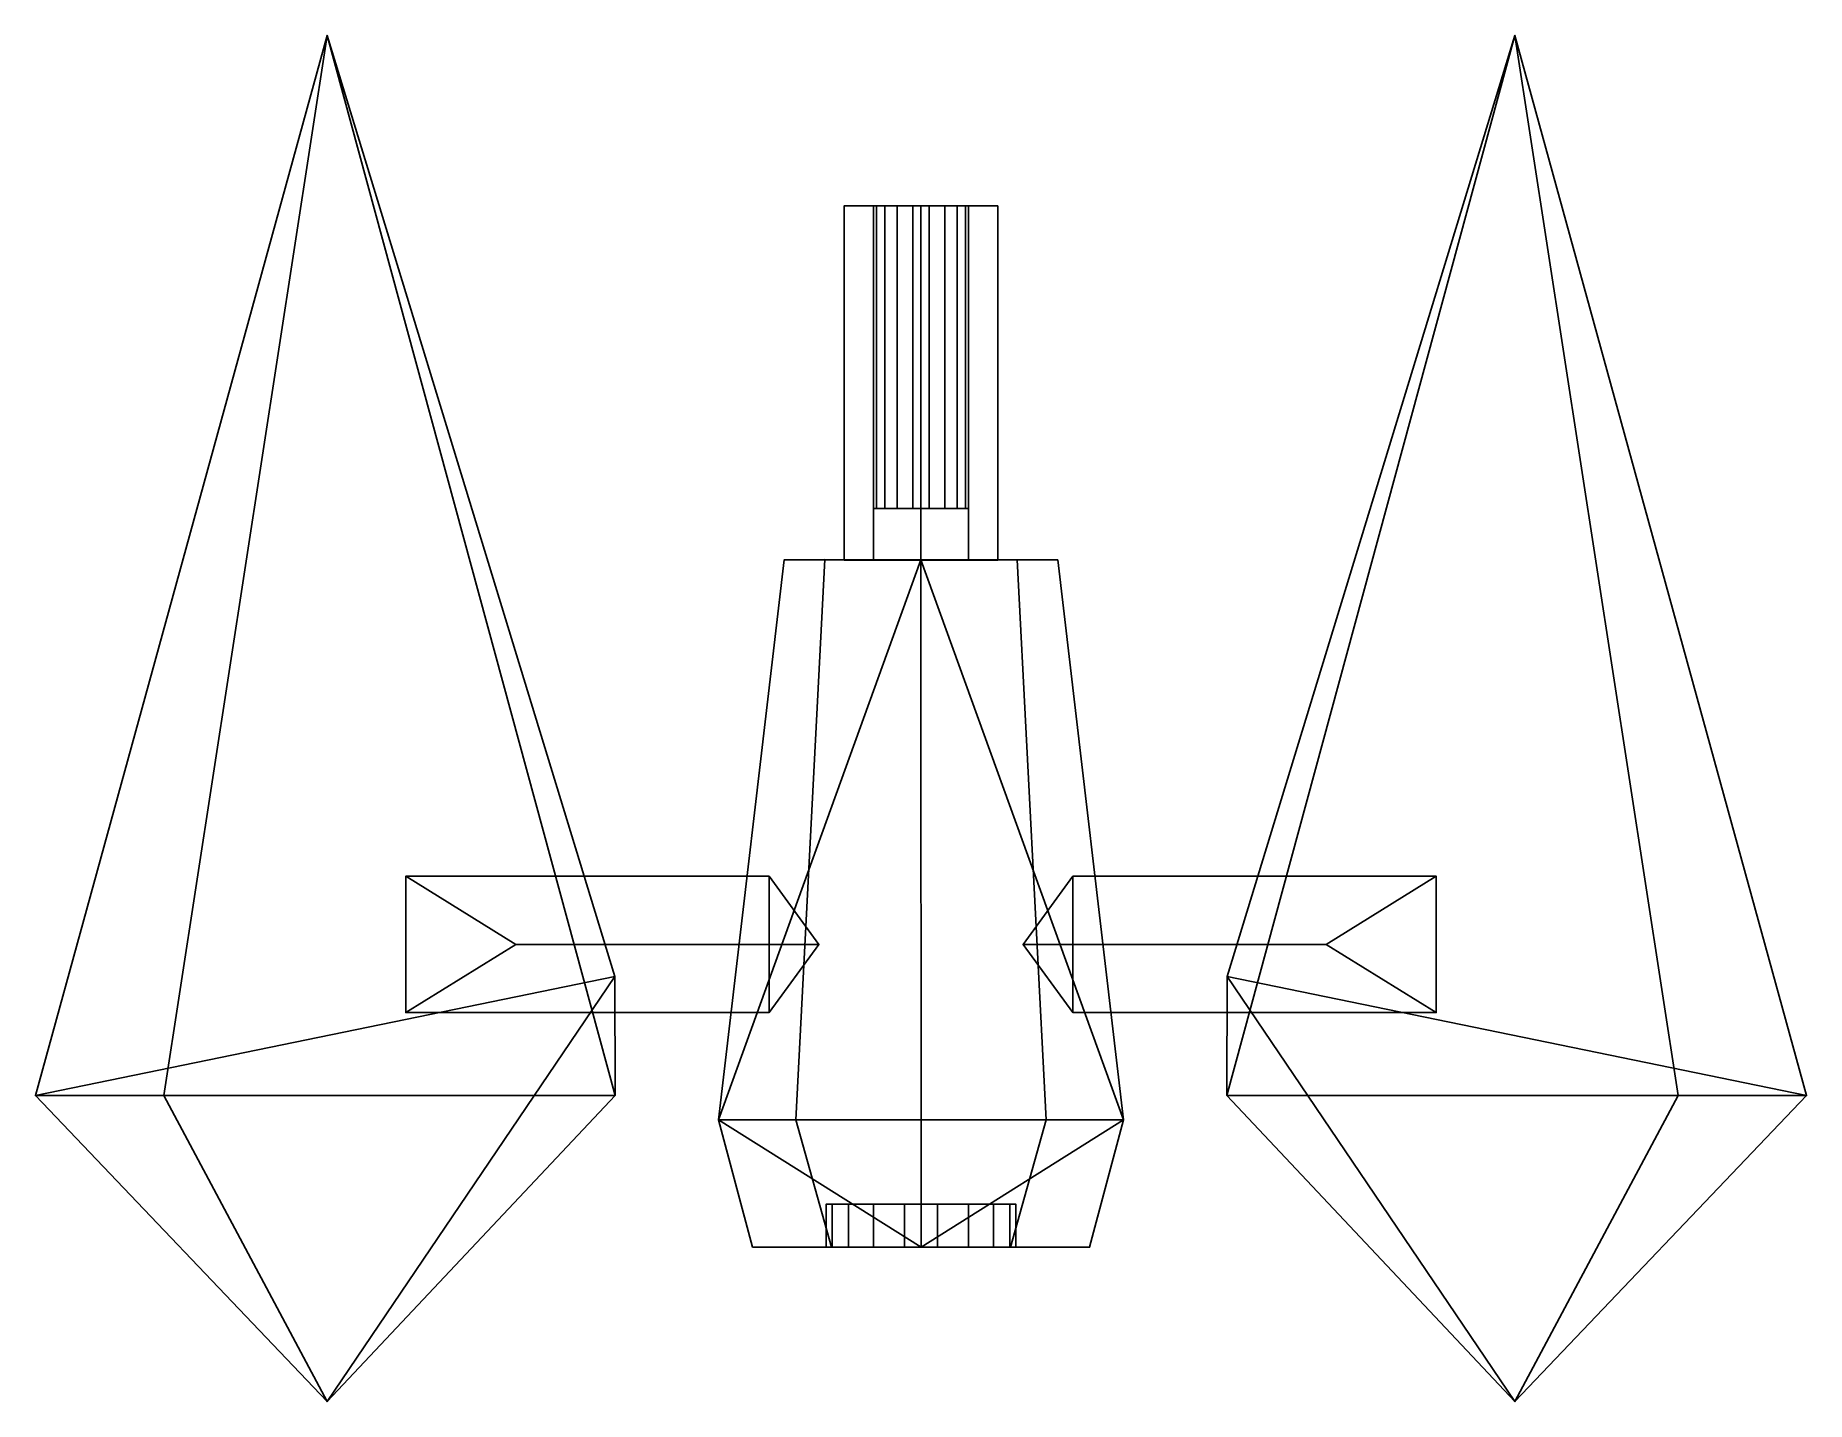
# Model space of a CAD drawing. Extents: x -3.17 to 3.17, y -1.38 to 3.51.
import ezdxf

# ---------------------------------------------------------------- set-up
doc = ezdxf.new("R2010")
doc.units = 0
for name, color, linetype in [('Cylinder', 15, 'CONTINUOUS'), ('Cylinder001', 15, 'CONTINUOUS'), ('Cylinder002', 15, 'CONTINUOUS'), ('Cylinder1', 15, 'CONTINUOUS'), ('Sphere', 15, 'CONTINUOUS'), ('Sphere001', 15, 'CONTINUOUS')]:
    doc.layers.add(name, color=color, linetype=linetype)

msp = doc.modelspace()

# ---------------------------------------------------------------- linework, layer by layer
at = {"layer": 'Cylinder', "color": 0}
for points in [[(-0.344453, 1.63407, -0.3928), (-0.490627, 1.632512, 0.141403), (-0.725522, -0.373611, 0.255357), (-0.448398, -0.373611, -0.668534)], [(-0.490627, 1.632512, 0.141403), (0, 1.632511, 0.503258), (-0.725522, -0.373611, 0.255357)], [(0, 1.632511, 0.503258), (0.000001, -0.830245, 0.29873), (-0.725522, -0.373611, 0.255357)], [(0.344818, 1.6325, -0.392813), (-0.344453, 1.63407, -0.3928), (-0.448398, -0.373611, -0.668534), (0.448397, -0.373611, -0.668534)], [(0.490076, 1.632511, 0.14176), (0.725522, -0.373611, 0.255357), (0, 1.632511, 0.503258)], [(0.000001, -0.830245, 0.29873), (0, 1.632511, 0.503258), (0.725522, -0.373611, 0.255357)], [(0.490076, 1.632511, 0.14176), (0.344818, 1.6325, -0.392813), (0.448397, -0.373611, -0.668534), (0.725522, -0.373611, 0.255357)], [(-0.604111, -0.830246, 0.026443), (-0.320382, -0.830246, -0.622243), (-0.448398, -0.373611, -0.668534), (-0.725522, -0.373611, 0.255357)], [(-0.604111, -0.830246, 0.026443), (-0.725522, -0.373611, 0.255357), (0.000001, -0.830245, 0.29873)], [(-0.320382, -0.830246, -0.622243), (0.320929, -0.830245, -0.621982), (0.448397, -0.373611, -0.668534), (-0.448398, -0.373611, -0.668534)], [(0.604428, -0.830247, 0.026464), (0.000001, -0.830245, 0.29873), (0.725522, -0.373611, 0.255357)], [(0.320929, -0.830245, -0.621982), (0.604428, -0.830247, 0.026464), (0.725522, -0.373611, 0.255357), (0.448397, -0.373611, -0.668534)]]:
    msp.add_3dface(points, dxfattribs=at)
at = {"layer": 'Cylinder', "color": 3}
for points in [[(-0.490627, 1.632512, 0.141403), (-0.344453, 1.63407, -0.3928), (0, 1.632511, 0.503258)], [(-0.344453, 1.63407, -0.3928), (0.344818, 1.6325, -0.392813), (0, 1.632511, 0.503258)], [(0, 1.632511, 0.503258), (0.344818, 1.6325, -0.392813), (0.490076, 1.632511, 0.14176)], [(-0.604111, -0.830246, 0.026443), (0.000001, -0.830245, 0.29873), (-0.259986, -0.830246, 0.049436)], [(-0.604111, -0.830246, 0.026443), (-0.259986, -0.830246, 0.049436), (-0.31892, -0.830246, -0.054216)], [(-0.604111, -0.830246, 0.026443), (-0.31892, -0.830246, -0.054216), (-0.339388, -0.830246, -0.172085)], [(-0.604111, -0.830246, 0.026443), (-0.339388, -0.830246, -0.172085), (-0.320382, -0.830246, -0.622243)], [(-0.339388, -0.830246, -0.172085), (-0.31892, -0.830246, -0.289954), (-0.320382, -0.830246, -0.622243)], [(-0.320382, -0.830246, -0.622243), (-0.058934, -0.830246, -0.511475), (0.320929, -0.830245, -0.621982)], [(-0.320382, -0.830246, -0.622243), (-0.169694, -0.830246, -0.470539), (-0.058934, -0.830246, -0.511475)], [(-0.320382, -0.830246, -0.622243), (-0.259986, -0.830246, -0.393606), (-0.169694, -0.830246, -0.470539)], [(-0.320382, -0.830246, -0.622243), (-0.31892, -0.830246, -0.289954), (-0.259986, -0.830246, -0.393606)], [(-0.259986, -0.830246, 0.049436), (0.000001, -0.830245, 0.29873), (-0.169694, -0.830246, 0.12637)], [(-0.169694, -0.830246, 0.12637), (0.000001, -0.830245, 0.29873), (-0.058934, -0.830246, 0.167305)], [(-0.058934, -0.830246, 0.167305), (0.000001, -0.830245, 0.29873), (0.058934, -0.830246, 0.167305)], [(-0.058934, -0.830246, -0.511475), (0.058934, -0.830246, -0.511475), (0.320929, -0.830245, -0.621982)], [(0.000001, -0.830245, 0.29873), (0.604428, -0.830247, 0.026464), (0.058934, -0.830246, 0.167305)], [(0.058934, -0.830246, -0.511475), (0.169694, -0.830246, -0.470539), (0.320929, -0.830245, -0.621982)], [(0.058934, -0.830246, 0.167305), (0.604428, -0.830247, 0.026464), (0.169694, -0.830246, 0.12637)], [(0.169694, -0.830246, -0.470539), (0.259986, -0.830246, -0.393606), (0.320929, -0.830245, -0.621982)], [(0.169694, -0.830246, 0.12637), (0.604428, -0.830247, 0.026464), (0.259986, -0.830246, 0.049436)], [(0.259986, -0.830246, -0.393606), (0.31892, -0.830246, -0.289954), (0.320929, -0.830245, -0.621982)], [(0.259986, -0.830246, 0.049436), (0.604428, -0.830247, 0.026464), (0.31892, -0.830246, -0.054216)], [(0.31892, -0.830246, -0.289954), (0.339388, -0.830246, -0.172085), (0.320929, -0.830245, -0.621982)], [(0.31892, -0.830246, -0.054216), (0.604428, -0.830247, 0.026464), (0.339388, -0.830246, -0.172085)], [(0.320929, -0.830245, -0.621982), (0.339388, -0.830246, -0.172085), (0.604428, -0.830247, 0.026464)]]:
    msp.add_3dface(points, dxfattribs=at)
at = {"layer": 'Cylinder', "color": 1}
for points in [[(-0.339388, -0.675607, -0.172085), (-0.31892, -0.675607, -0.289954), (-0.31892, -0.830246, -0.289954), (-0.339388, -0.830246, -0.172085)], [(-0.31892, -0.675607, -0.054216), (-0.339388, -0.675607, -0.172085), (-0.339388, -0.830246, -0.172085), (-0.31892, -0.830246, -0.054216)], [(-0.31892, -0.675607, -0.289954), (-0.259986, -0.675607, -0.393606), (-0.259986, -0.830246, -0.393606), (-0.31892, -0.830246, -0.289954)], [(-0.259986, -0.675607, 0.049436), (-0.31892, -0.675607, -0.054216), (-0.31892, -0.830246, -0.054216), (-0.259986, -0.830246, 0.049436)], [(-0.259986, -0.675607, -0.393606), (-0.169694, -0.675607, -0.470539), (-0.169694, -0.830246, -0.470539), (-0.259986, -0.830246, -0.393606)], [(-0.169694, -0.675607, 0.12637), (-0.259986, -0.675607, 0.049436), (-0.259986, -0.830246, 0.049436), (-0.169694, -0.830246, 0.12637)], [(-0.169694, -0.675607, -0.470539), (-0.058934, -0.675607, -0.511475), (-0.058934, -0.830246, -0.511475), (-0.169694, -0.830246, -0.470539)], [(-0.058934, -0.675607, 0.167305), (-0.169694, -0.675607, 0.12637), (-0.169694, -0.830246, 0.12637), (-0.058934, -0.830246, 0.167305)], [(0.058934, -0.675607, 0.167305), (-0.058934, -0.675607, 0.167305), (-0.058934, -0.830246, 0.167305), (0.058934, -0.830246, 0.167305)], [(-0.058934, -0.675607, -0.511475), (0.058934, -0.675607, -0.511475), (0.058934, -0.830246, -0.511475), (-0.058934, -0.830246, -0.511475)], [(0.058934, -0.675607, -0.511475), (0.169694, -0.675607, -0.470539), (0.169694, -0.830246, -0.470539), (0.058934, -0.830246, -0.511475)], [(0.169694, -0.675607, 0.12637), (0.058934, -0.675607, 0.167305), (0.058934, -0.830246, 0.167305), (0.169694, -0.830246, 0.12637)], [(0.169694, -0.675607, -0.470539), (0.259986, -0.675607, -0.393606), (0.259986, -0.830246, -0.393606), (0.169694, -0.830246, -0.470539)], [(0.259986, -0.675607, 0.049436), (0.169694, -0.675607, 0.12637), (0.169694, -0.830246, 0.12637), (0.259986, -0.830246, 0.049436)], [(0.259986, -0.675607, -0.393606), (0.31892, -0.675607, -0.289954), (0.31892, -0.830246, -0.289954), (0.259986, -0.830246, -0.393606)], [(0.31892, -0.675607, -0.054216), (0.259986, -0.675607, 0.049436), (0.259986, -0.830246, 0.049436), (0.31892, -0.830246, -0.054216)], [(0.31892, -0.675607, -0.289954), (0.339388, -0.675607, -0.172085), (0.339388, -0.830246, -0.172085), (0.31892, -0.830246, -0.289954)], [(0.339388, -0.675607, -0.172085), (0.31892, -0.675607, -0.054216), (0.31892, -0.830246, -0.054216), (0.339388, -0.830246, -0.172085)]]:
    msp.add_3dface(points, dxfattribs=at)
at = {"layer": 'Cylinder', "color": 2}
for points in [[(-0.339388, -0.675607, -0.172085), (-0.31892, -0.675607, -0.054216), (-0.31892, -0.675607, -0.289954)], [(-0.31892, -0.675607, -0.054216), (-0.259986, -0.675607, 0.049436), (-0.259986, -0.675607, -0.393606)], [(-0.31892, -0.675607, -0.289954), (-0.31892, -0.675607, -0.054216), (-0.259986, -0.675607, -0.393606)], [(-0.259986, -0.675607, 0.049436), (-0.169694, -0.675607, 0.12637), (-0.169694, -0.675607, -0.470539)], [(-0.259986, -0.675607, -0.393606), (-0.259986, -0.675607, 0.049436), (-0.169694, -0.675607, -0.470539)], [(-0.169694, -0.675607, 0.12637), (-0.058934, -0.675607, 0.167305), (-0.058934, -0.675607, -0.511475)], [(-0.169694, -0.675607, -0.470539), (-0.169694, -0.675607, 0.12637), (-0.058934, -0.675607, -0.511475)], [(-0.058934, -0.675607, 0.167305), (0.058934, -0.675607, 0.167305), (0.058934, -0.675607, -0.511475)], [(-0.058934, -0.675607, -0.511475), (-0.058934, -0.675607, 0.167305), (0.058934, -0.675607, -0.511475)], [(0.058934, -0.675607, 0.167305), (0.169694, -0.675607, 0.12637), (0.169694, -0.675607, -0.470539)], [(0.058934, -0.675607, -0.511475), (0.058934, -0.675607, 0.167305), (0.169694, -0.675607, -0.470539)], [(0.169694, -0.675607, 0.12637), (0.259986, -0.675607, 0.049436), (0.259986, -0.675607, -0.393606)], [(0.169694, -0.675607, -0.470539), (0.169694, -0.675607, 0.12637), (0.259986, -0.675607, -0.393606)], [(0.259986, -0.675607, 0.049436), (0.31892, -0.675607, -0.054216), (0.31892, -0.675607, -0.289954)], [(0.259986, -0.675607, -0.393606), (0.259986, -0.675607, 0.049436), (0.31892, -0.675607, -0.289954)], [(0.31892, -0.675607, -0.289954), (0.31892, -0.675607, -0.054216), (0.339388, -0.675607, -0.172085)]]:
    msp.add_3dface(points, dxfattribs=at)
at = {"layer": 'Cylinder001', "color": 0}
for points in [[(-1.45181, 0.254948, -1.191362), (-0.36583, 0.254949, -0.388303), (-0.544301, 0.499311, -0.009809), (-1.84698, 0.499311, -0.315728)], [(-1.84698, 0.499311, -0.315728), (-0.544301, 0.499311, -0.009809), (-0.544286, 0.010577, -0.009816), (-1.846969, 0.010583, -0.315736)], [(-1.846969, 0.010583, -0.315736), (-1.45181, 0.254948, -1.191362), (-1.84698, 0.499311, -0.315728)], [(-0.544301, 0.499311, -0.009809), (-0.36583, 0.254949, -0.388303), (-0.544286, 0.010577, -0.009816)], [(-1.846969, 0.010583, -0.315736), (-0.544286, 0.010577, -0.009816), (-0.36583, 0.254949, -0.388303), (-1.45181, 0.254948, -1.191362)]]:
    msp.add_3dface(points, dxfattribs=at)
at = {"layer": 'Cylinder002', "color": 0}
for points in [[(1.84698, 0.499312, -0.315727), (0.544302, 0.499312, -0.009808), (0.365831, 0.254949, -0.388303), (1.451811, 0.254949, -1.191361)], [(0.544286, 0.010578, -0.009816), (0.365831, 0.254949, -0.388303), (0.544302, 0.499312, -0.009808)], [(1.846969, 0.010584, -0.315736), (0.544286, 0.010578, -0.009816), (0.544302, 0.499312, -0.009808), (1.84698, 0.499312, -0.315727)], [(1.84698, 0.499312, -0.315727), (1.451811, 0.254949, -1.191361), (1.846969, 0.010584, -0.315736)], [(1.451811, 0.254949, -1.191361), (0.365831, 0.254949, -0.388303), (0.544286, 0.010578, -0.009816), (1.846969, 0.010584, -0.315736)]]:
    msp.add_3dface(points, dxfattribs=at)
at = {"layer": 'Cylinder1', "color": 0}
for points in [[(-0.275402, 1.631934, -0.019823), (-0.000013, 1.631934, -0.219907), (-0.000013, 2.901266, -0.219906), (-0.275402, 2.901266, -0.019823)], [(-0.170213, 1.631934, 0.303919), (-0.275402, 1.631934, -0.019823), (-0.275402, 2.901266, -0.019823), (-0.170213, 2.901266, 0.303919)], [(-0.169694, 2.901266, 0.070141), (-0.170213, 2.901266, 0.303919), (-0.275402, 2.901266, -0.019823)], [(-0.15946, 2.901266, 0.011207), (-0.169694, 2.901266, 0.070141), (-0.275402, 2.901266, -0.019823)], [(-0.129993, 2.901266, -0.040619), (-0.15946, 2.901266, 0.011207), (-0.275402, 2.901266, -0.019823)], [(-0.084847, 2.901266, -0.079086), (-0.129993, 2.901266, -0.040619), (-0.275402, 2.901266, -0.019823)], [(-0.029467, 2.901266, -0.099554), (-0.084847, 2.901266, -0.079086), (-0.275402, 2.901266, -0.019823)], [(-0.000013, 2.901266, -0.219906), (-0.029467, 2.901266, -0.099554), (-0.275402, 2.901266, -0.019823)], [(0.170187, 1.631934, 0.303919), (-0.170213, 1.631934, 0.303919), (-0.170213, 2.901266, 0.303919), (0.170187, 2.901266, 0.303919)], [(-0.15946, 2.901266, 0.129076), (-0.170213, 2.901266, 0.303919), (-0.169694, 2.901266, 0.070141)], [(-0.129993, 2.901266, 0.180902), (-0.170213, 2.901266, 0.303919), (-0.15946, 2.901266, 0.129076)], [(-0.084847, 2.901266, 0.219369), (-0.170213, 2.901266, 0.303919), (-0.129993, 2.901266, 0.180902)], [(-0.029467, 2.901266, 0.239836), (-0.170213, 2.901266, 0.303919), (-0.084847, 2.901266, 0.219369)], [(0.029467, 2.901266, 0.239836), (-0.170213, 2.901266, 0.303919), (-0.029467, 2.901266, 0.239836)], [(0.170187, 2.901266, 0.303919), (-0.170213, 2.901266, 0.303919), (0.029467, 2.901266, 0.239836)], [(0.029467, 2.901266, -0.099554), (-0.029467, 2.901266, -0.099554), (-0.000013, 2.901266, -0.219906)], [(-0.000013, 1.631934, -0.219907), (0.275376, 1.631934, -0.019823), (0.275376, 2.901266, -0.019823), (-0.000013, 2.901266, -0.219906)], [(0.084847, 2.901266, -0.079086), (0.029467, 2.901266, -0.099554), (-0.000013, 2.901266, -0.219906)], [(0.129993, 2.901266, -0.040619), (0.084847, 2.901266, -0.079086), (-0.000013, 2.901266, -0.219906)], [(0.275376, 2.901266, -0.019823), (0.129993, 2.901266, -0.040619), (-0.000013, 2.901266, -0.219906)], [(0.170187, 2.901266, 0.303919), (0.029467, 2.901266, 0.239836), (0.084847, 2.901266, 0.219369)], [(0.170187, 2.901266, 0.303919), (0.084847, 2.901266, 0.219369), (0.129993, 2.901266, 0.180902)], [(0.275376, 2.901266, -0.019823), (0.15946, 2.901266, 0.011207), (0.129993, 2.901266, -0.040619)], [(0.170187, 2.901266, 0.303919), (0.129993, 2.901266, 0.180902), (0.15946, 2.901266, 0.129076)], [(0.275376, 2.901266, -0.019823), (0.169694, 2.901266, 0.070141), (0.15946, 2.901266, 0.011207)], [(0.170187, 2.901266, 0.303919), (0.15946, 2.901266, 0.129076), (0.169694, 2.901266, 0.070141)], [(0.275376, 2.901266, -0.019823), (0.170187, 2.901266, 0.303919), (0.169694, 2.901266, 0.070141)], [(0.275376, 1.631934, -0.019823), (0.170187, 1.631934, 0.303919), (0.170187, 2.901266, 0.303919), (0.275376, 2.901266, -0.019823)], [(-0.000013, 1.631934, -0.219907), (-0.275402, 1.631934, -0.019823), (-0.170213, 1.631934, 0.303919)], [(0.170187, 1.631934, 0.303919), (-0.000013, 1.631934, -0.219907), (-0.170213, 1.631934, 0.303919)], [(0.275376, 1.631934, -0.019823), (-0.000013, 1.631934, -0.219907), (0.170187, 1.631934, 0.303919)]]:
    msp.add_3dface(points, dxfattribs=at)
at = {"layer": 'Cylinder1', "color": 1}
for points in [[(-0.15946, 1.816491, 0.011207), (-0.169694, 1.816491, 0.070141), (-0.169694, 2.901266, 0.070141), (-0.15946, 2.901266, 0.011207)], [(-0.169694, 1.816491, 0.070141), (-0.15946, 1.816491, 0.129076), (-0.15946, 2.901266, 0.129076), (-0.169694, 2.901266, 0.070141)], [(-0.129993, 1.816491, -0.040619), (-0.15946, 1.816491, 0.011207), (-0.15946, 2.901266, 0.011207), (-0.129993, 2.901266, -0.040619)], [(-0.15946, 1.816491, 0.129076), (-0.129993, 1.816491, 0.180902), (-0.129993, 2.901266, 0.180902), (-0.15946, 2.901266, 0.129076)], [(-0.084847, 1.816491, -0.079086), (-0.129993, 1.816491, -0.040619), (-0.129993, 2.901266, -0.040619), (-0.084847, 2.901266, -0.079086)], [(-0.129993, 1.816491, 0.180902), (-0.084847, 1.816491, 0.219369), (-0.084847, 2.901266, 0.219369), (-0.129993, 2.901266, 0.180902)], [(-0.029467, 1.816491, -0.099554), (-0.084847, 1.816491, -0.079086), (-0.084847, 2.901266, -0.079086), (-0.029467, 2.901266, -0.099554)], [(-0.084847, 1.816491, 0.219369), (-0.029467, 1.816491, 0.239836), (-0.029467, 2.901266, 0.239836), (-0.084847, 2.901266, 0.219369)], [(-0.029467, 1.816491, 0.239836), (0.029467, 1.816491, 0.239836), (0.029467, 2.901266, 0.239836), (-0.029467, 2.901266, 0.239836)], [(0.029467, 1.816491, -0.099554), (-0.029467, 1.816491, -0.099554), (-0.029467, 2.901266, -0.099554), (0.029467, 2.901266, -0.099554)], [(0.029467, 1.816491, 0.239836), (0.084847, 1.816491, 0.219369), (0.084847, 2.901266, 0.219369), (0.029467, 2.901266, 0.239836)], [(0.084847, 1.816491, -0.079086), (0.029467, 1.816491, -0.099554), (0.029467, 2.901266, -0.099554), (0.084847, 2.901266, -0.079086)], [(0.084847, 1.816491, 0.219369), (0.129993, 1.816491, 0.180902), (0.129993, 2.901266, 0.180902), (0.084847, 2.901266, 0.219369)], [(0.129993, 1.816491, -0.040619), (0.084847, 1.816491, -0.079086), (0.084847, 2.901266, -0.079086), (0.129993, 2.901266, -0.040619)], [(0.129993, 1.816491, 0.180902), (0.15946, 1.816491, 0.129076), (0.15946, 2.901266, 0.129076), (0.129993, 2.901266, 0.180902)], [(0.15946, 1.816491, 0.011207), (0.129993, 1.816491, -0.040619), (0.129993, 2.901266, -0.040619), (0.15946, 2.901266, 0.011207)], [(0.15946, 1.816491, 0.129076), (0.169694, 1.816491, 0.070141), (0.169694, 2.901266, 0.070141), (0.15946, 2.901266, 0.129076)], [(0.169694, 1.816491, 0.070141), (0.15946, 1.816491, 0.011207), (0.15946, 2.901266, 0.011207), (0.169694, 2.901266, 0.070141)], [(-0.15946, 1.816491, 0.011207), (-0.15946, 1.816491, 0.129076), (-0.169694, 1.816491, 0.070141)], [(-0.129993, 1.816491, 0.180902), (-0.15946, 1.816491, 0.129076), (-0.15946, 1.816491, 0.011207)], [(-0.129993, 1.816491, -0.040619), (-0.129993, 1.816491, 0.180902), (-0.15946, 1.816491, 0.011207)], [(-0.084847, 1.816491, 0.219369), (-0.129993, 1.816491, 0.180902), (-0.129993, 1.816491, -0.040619)], [(-0.084847, 1.816491, -0.079086), (-0.084847, 1.816491, 0.219369), (-0.129993, 1.816491, -0.040619)], [(-0.029467, 1.816491, 0.239836), (-0.084847, 1.816491, 0.219369), (-0.084847, 1.816491, -0.079086)], [(-0.029467, 1.816491, -0.099554), (-0.029467, 1.816491, 0.239836), (-0.084847, 1.816491, -0.079086)], [(0.029467, 1.816491, 0.239836), (-0.029467, 1.816491, 0.239836), (-0.029467, 1.816491, -0.099554)], [(0.029467, 1.816491, -0.099554), (0.029467, 1.816491, 0.239836), (-0.029467, 1.816491, -0.099554)], [(0.084847, 1.816491, 0.219369), (0.029467, 1.816491, 0.239836), (0.029467, 1.816491, -0.099554)], [(0.084847, 1.816491, -0.079086), (0.084847, 1.816491, 0.219369), (0.029467, 1.816491, -0.099554)], [(0.129993, 1.816491, 0.180902), (0.084847, 1.816491, 0.219369), (0.084847, 1.816491, -0.079086)], [(0.129993, 1.816491, -0.040619), (0.129993, 1.816491, 0.180902), (0.084847, 1.816491, -0.079086)], [(0.15946, 1.816491, 0.129076), (0.129993, 1.816491, 0.180902), (0.129993, 1.816491, -0.040619)], [(0.15946, 1.816491, 0.011207), (0.15946, 1.816491, 0.129076), (0.129993, 1.816491, -0.040619)], [(0.169694, 1.816491, 0.070141), (0.15946, 1.816491, 0.129076), (0.15946, 1.816491, 0.011207)]]:
    msp.add_3dface(points, dxfattribs=at)
at = {"layer": 'Sphere', "color": 0}
for points in [[(-3.174, -0.286814, -0.154754), (-2.128762, 3.511908, -0.790338), (-1.096902, 0.140215, 1.102597)], [(-2.713319, -0.286814, -1.816402), (-2.128762, 3.511908, -0.790338), (-3.174, -0.286814, -0.154754)], [(-2.713319, -0.286814, -1.816402), (-1.096252, -0.286814, -1.381282), (-2.128762, 3.511908, -0.790338)], [(-2.128762, 3.511908, -0.790338), (-1.096252, -0.286814, -1.381282), (-1.096902, 0.140215, 1.102597)], [(-2.12864, -1.383091, -0.79056), (-3.174, -0.286814, -0.154754), (-1.096902, 0.140215, 1.102597)], [(-1.096252, -0.286814, -1.381282), (-2.12864, -1.383091, -0.79056), (-1.096902, 0.140215, 1.102597)], [(-2.713319, -0.286814, -1.816402), (-3.174, -0.286814, -0.154754), (-2.12864, -1.383091, -0.79056)], [(-2.713319, -0.286814, -1.816402), (-2.12864, -1.383091, -0.79056), (-1.096252, -0.286814, -1.381282)]]:
    msp.add_3dface(points, dxfattribs=at)
at = {"layer": 'Sphere001', "color": 0}
for points in [[(1.096902, 0.140215, 1.102597), (1.096252, -0.286814, -1.381283), (2.128762, 3.511909, -0.790338)], [(2.128762, 3.511909, -0.790338), (1.096252, -0.286814, -1.381283), (2.713319, -0.286814, -1.816403)], [(1.096902, 0.140215, 1.102597), (2.128762, 3.511909, -0.790338), (3.174001, -0.286814, -0.154754)], [(3.174001, -0.286814, -0.154754), (2.128762, 3.511909, -0.790338), (2.713319, -0.286814, -1.816403)], [(1.096902, 0.140215, 1.102597), (2.128639, -1.383091, -0.79056), (1.096252, -0.286814, -1.381283)], [(1.096902, 0.140215, 1.102597), (3.174001, -0.286814, -0.154754), (2.128639, -1.383091, -0.79056)], [(1.096252, -0.286814, -1.381283), (2.128639, -1.383091, -0.79056), (2.713319, -0.286814, -1.816403)], [(2.128639, -1.383091, -0.79056), (3.174001, -0.286814, -0.154754), (2.713319, -0.286814, -1.816403)]]:
    msp.add_3dface(points, dxfattribs=at)

doc.saveas('drawing.dxf')
